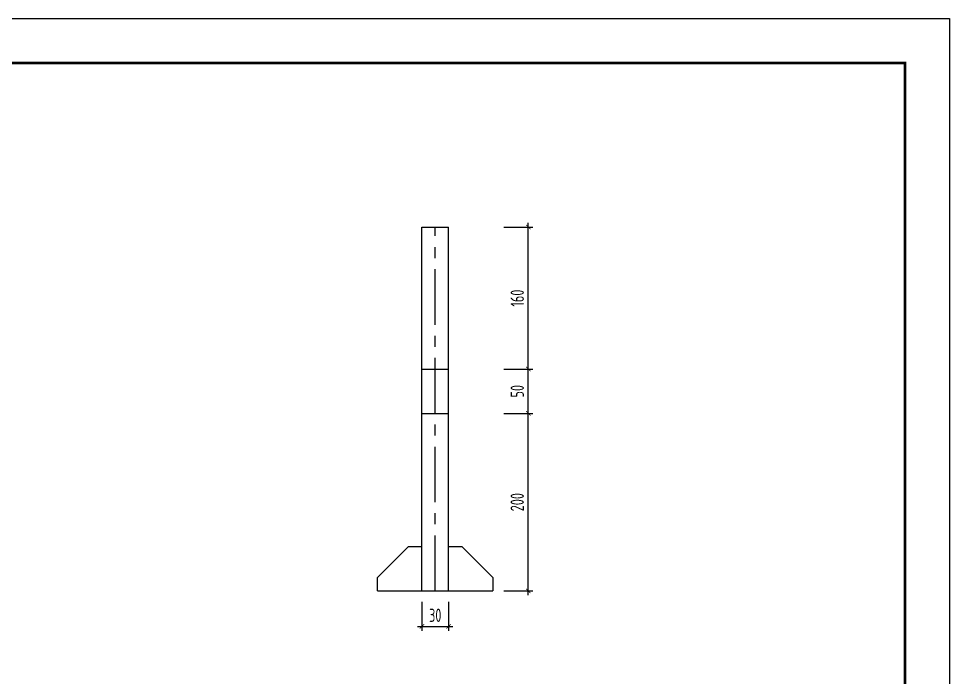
# Model space of a CAD drawing. Extents: x 0 to 128588, y -100 to 88939.
# Drawn here: x 21000 to 42000, y 74089 to 88939 of the extents above; entities that cross this region are included whole.
import ezdxf
from ezdxf.enums import TextEntityAlignment as Align

# ---------------------------------------------------------------- set-up
doc = ezdxf.new("R2010")
doc.units = 0
doc.header["$LTSCALE"] = 1000
doc.linetypes.add('CENTER', pattern=[2, 1.25, -0.25, 0.25, -0.25])
doc.layers.get('0').update_dxf_attribs({"linetype": 'CONTINUOUS'})
doc.layers.get('Defpoints').update_dxf_attribs({"linetype": 'CONTINUOUS'})
doc.layers.add('1粗实线', color=1, linetype='CONTINUOUS', lineweight=30)
doc.layers.add('HFZT', color=5, linetype='CONTINUOUS', lineweight=15)
doc.styles.add('TSSD_Dimension', font='tssdeng.shx', dxfattribs={"width": 0.7, "bigfont": 'hztxt.shx'})
doc.styles.add('TSSD_NORM', font='tssdeng.shx', dxfattribs={"width": 0.7, "bigfont": 'hztxt.shx'})
doc.dimstyles.new('TSSD_100_100', dxfattribs={"dimtxt": 300, "dimasz": 100, "dimexe": 100, "dimexo": 250, "dimgap": 100, "dimtad": 1, "dimdec": 0, "dimzin": 0, "dimdsep": 46, "dimtxsty": 'TSSD_Dimension', "dimblk": 'ARCHTICK', "dimblk1": 'ARCHTICK', "dimblk2": 'ARCHTICK', "dimcen": 0, "dimdle": 100, "dimclrt": 7, "dimadec": 0, "dimazin": 0, "dimtfac": 1, "dimtdec": 0, "dimtix": 1, "dimtmove": 2, "dimatfit": 3, "dimfxl": 1, "dimtolj": 1, "dimtzin": 0, "dimarcsym": 0})

# ---------------------------------------------------------------- blocks, each defined once
blk = doc.blocks.new('DETK')
at = {"color": 7, "linetype": 'Continuous'}
blk.add_lwpolyline([(0, 0), (0, 29700), (42000, 29700), (42000, 0), (0, 0)], dxfattribs=at)
at = {"layer": '1粗实线', "color": 7, "linetype": 'Continuous', "const_width": 60}
blk.add_lwpolyline([(2500, 1000), (2500, 28700), (41000, 28700), (41000, 1000), (2500, 1000)], dxfattribs=at)
at = {"layer": 'HFZT', "color": 2, "style": 'TSSD_NORM', "width": 0.7}
for tag, height, p in [('比例尺', 250, (40275, 3100)), ('图号', 250, (37501, 1700)), ('日期', 250, (40275, 1700)), ('图名', 400, (31926, 1425))]:
    blk.add_attdef(tag, text='', height=height, dxfattribs=at).set_placement(p, align=Align.MIDDLE)
blk = doc.blocks.new('_ArchTick')
at = {"color": 0, "linetype": 'ByBlock', "const_width": 0.15}
blk.add_lwpolyline([(-0.5, -0.5), (0.5, 0.5)], dxfattribs=at)
blk = doc.blocks.new('*D320')
at = {"color": 0, "lineweight": -2, "transparency": 16777216}
for p, q in [((30100, 75789), (30100, 75139)), ((30700, 75789), (30700, 75139)), ((30000, 75239), (30800, 75239))]:
    blk.add_line(p, q, dxfattribs=at)
at = {"layer": 'Defpoints', "color": 0, "transparency": 16777216}
for p in [(30100, 76039), (30700, 76039), (30700, 75239)]:
    blk.add_point(p, dxfattribs=at)
at = {"color": 0, "lineweight": -2, "transparency": 16777216, "xscale": 100, "yscale": 100, "zscale": 100, "rotation": 180}
blk.add_blockref('_ArchTick', (30100, 75239), dxfattribs=at)
at = {"color": 0, "lineweight": -2, "transparency": 16777216, "xscale": 100, "yscale": 100, "zscale": 100}
blk.add_blockref('_ArchTick', (30700, 75239), dxfattribs=at)
at = {"color": 7, "transparency": 16777216, "insert": (30400, 75489), "char_height": 300, "attachment_point": 5, "style": 'TSSD_Dimension'}
blk.add_mtext('\\A1;30', dxfattribs=at)
blk = doc.blocks.new('*D321')
at = {"color": 0, "lineweight": -2, "transparency": 16777216}
for p, q in [((31950, 80039), (32600, 80039)), ((32500, 75939), (32500, 80139)), ((31950, 76039), (32600, 76039))]:
    blk.add_line(p, q, dxfattribs=at)
at = {"layer": 'Defpoints', "color": 0, "transparency": 16777216}
for p in [(31700, 80039), (32500, 80039), (31700, 76039)]:
    blk.add_point(p, dxfattribs=at)
at = {"color": 0, "lineweight": -2, "transparency": 16777216, "xscale": 100, "yscale": 100, "zscale": 100}
for p, rotation in [((32500, 80039), 90), ((32500, 76039), 270)]:
    blk.add_blockref('_ArchTick', p, dxfattribs=dict(at, rotation=rotation))
at = {"color": 7, "transparency": 16777216, "insert": (32250, 78039), "char_height": 300, "attachment_point": 5, "rotation": 90, "style": 'TSSD_Dimension'}
blk.add_mtext('\\A1;200', dxfattribs=at)
blk = doc.blocks.new('*D322')
at = {"color": 0, "lineweight": -2, "transparency": 16777216}
for p, q in [((32500, 79939), (32500, 81139)), ((31950, 81039), (32600, 81039)), ((31950, 80039), (32600, 80039))]:
    blk.add_line(p, q, dxfattribs=at)
at = {"layer": 'Defpoints', "color": 0, "transparency": 16777216}
for p in [(31700, 81039), (32500, 81039), (31700, 80039)]:
    blk.add_point(p, dxfattribs=at)
at = {"color": 0, "lineweight": -2, "transparency": 16777216, "xscale": 100, "yscale": 100, "zscale": 100}
for p, rotation in [((32500, 81039), 90), ((32500, 80039), 270)]:
    blk.add_blockref('_ArchTick', p, dxfattribs=dict(at, rotation=rotation))
at = {"color": 7, "transparency": 16777216, "insert": (32250, 80539), "char_height": 300, "attachment_point": 5, "rotation": 90, "style": 'TSSD_Dimension'}
blk.add_mtext('\\A1;50', dxfattribs=at)
blk = doc.blocks.new('*D323')
at = {"color": 0, "lineweight": -2, "transparency": 16777216}
for p, q in [((31950, 84239), (32600, 84239)), ((32500, 80939), (32500, 84339)), ((31950, 81039), (32600, 81039))]:
    blk.add_line(p, q, dxfattribs=at)
at = {"layer": 'Defpoints', "color": 0, "transparency": 16777216}
for p in [(31700, 84239), (32500, 84239), (31700, 81039)]:
    blk.add_point(p, dxfattribs=at)
at = {"color": 0, "lineweight": -2, "transparency": 16777216, "xscale": 100, "yscale": 100, "zscale": 100}
for p, rotation in [((32500, 84239), 90), ((32500, 81039), 270)]:
    blk.add_blockref('_ArchTick', p, dxfattribs=dict(at, rotation=rotation))
at = {"color": 7, "transparency": 16777216, "insert": (32250, 82639), "char_height": 300, "attachment_point": 5, "rotation": 90, "style": 'TSSD_Dimension'}
blk.add_mtext('\\A1;160', dxfattribs=at)

msp = doc.modelspace()

# ---------------------------------------------------------------- linework, layer by layer
for p, q in [((30100, 76038.82658), (30100, 84238.82658)), ((30100, 84238.82658), (30700, 84238.82658)), ((30700, 76038.82658), (30700, 84238.82658)), ((30100, 81038.82658), (30700, 81038.82658)), ((30100, 80038.82658), (30700, 80038.82658)), ((29100, 76338.82658), (29800, 77038.82658)), ((29800, 77038.82658), (30100, 77038.82658)), ((30700, 77038.82658), (31000, 77038.82658)), ((31000, 77038.82658), (31700, 76338.82658)), ((29100, 76038.82658), (29100, 76338.82658)), ((31700, 76338.82658), (31700, 76038.82658)), ((29100, 76038.82658), (30100, 76038.82658)), ((30100, 76038.82658), (30700, 76038.82658)), ((30700, 76038.82658), (31700, 76038.82658))]:
    msp.add_line(p, q)
at = {"linetype": 'CENTER'}
msp.add_line((30400, 76038.82658), (30400, 84238.82658), dxfattribs=at)

# ---------------------------------------------------------------- block references
msp.add_blockref('DETK', (0, 59238.82658))

# ---------------------------------------------------------------- dimensions: what is measured, and where the dimension line sits
for p1, p2, text, picture, middle in [((31700, 81038.82658), (31700, 84238.82658), '160', '*D323', (32250, 82638.82658)), ((31700, 80038.82658), (31700, 81038.82658), '50', '*D322', (32250, 80538.82658)), ((31700, 76038.82658), (31700, 80038.82658), '200', '*D321', (32250, 78038.82658)), ((30100, 76038.82658), (30700, 76038.82658), '30', '*D320', (30400, 75488.82658))]:
    dim = msp.add_aligned_dim(p1=p1, p2=p2, distance=-800, text=text, dimstyle='TSSD_100_100')
    dim.commit()
    dim.dimension.update_dxf_attribs({"geometry": picture, "text_midpoint": middle})

doc.saveas('drawing.dxf')
